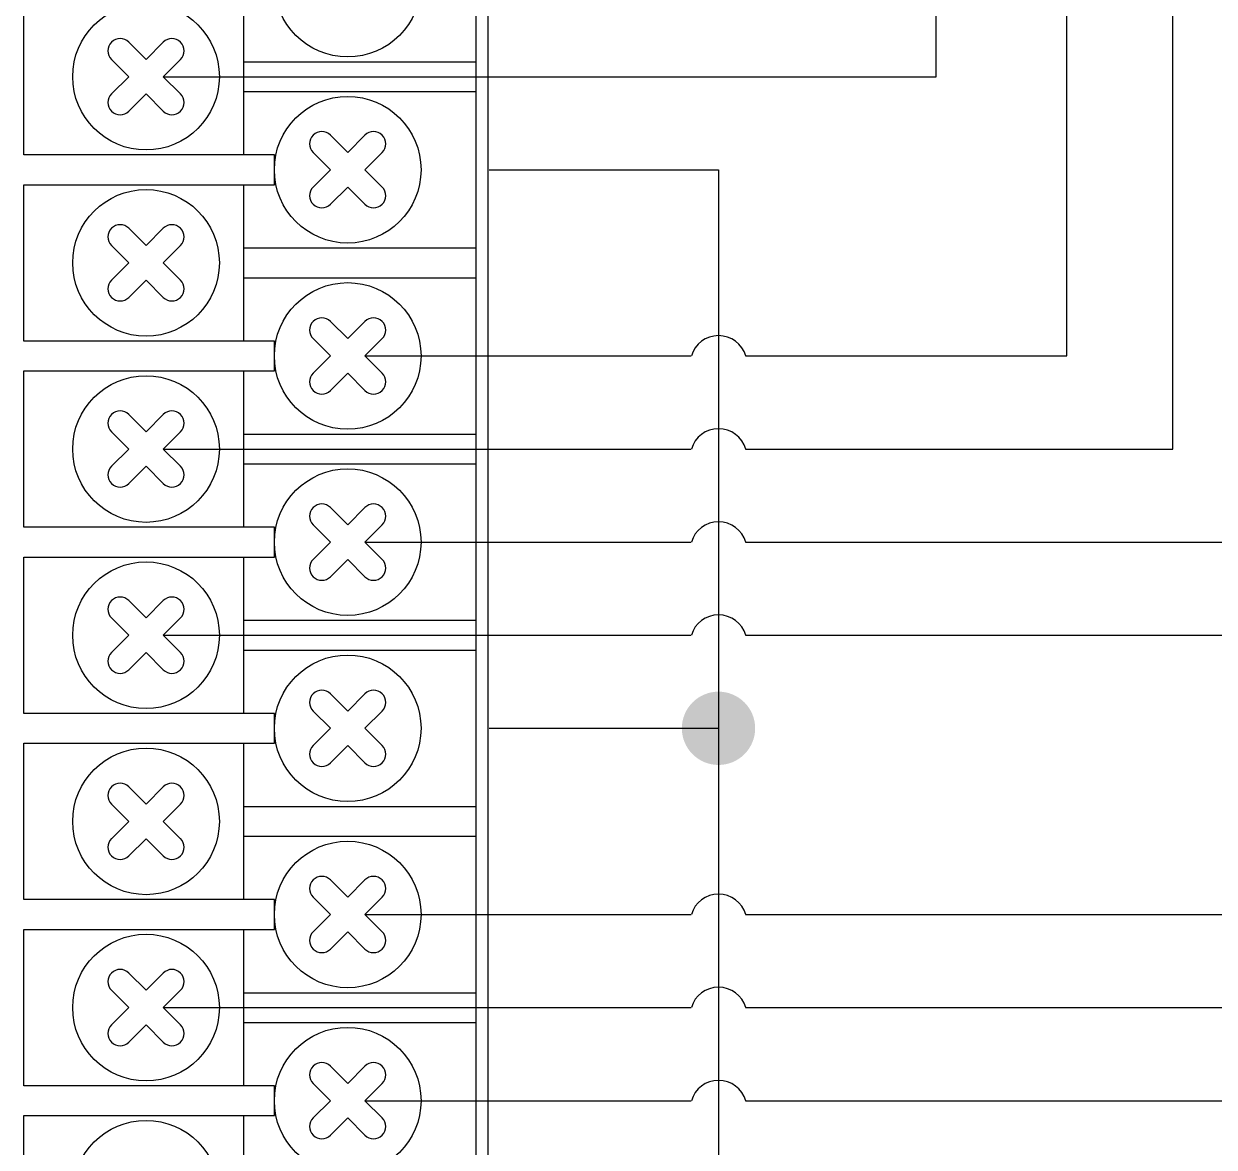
# Model space of a CAD drawing. Extents: x -221 to 865, y 200 to 912.
# Drawn here: x -14.26 to 34.44, y 304.6 to 350.58 of the extents above; entities that cross this region are included whole.
import ezdxf

# ---------------------------------------------------------------- set-up
doc = ezdxf.new("R2010")
doc.units = 0
doc.header["$MEASUREMENT"] = 0
doc.layers.get('0').update_dxf_attribs({"linetype": 'CONTINUOUS'})

msp = doc.modelspace()

# ---------------------------------------------------------------- hatches: boundary and pattern name
at = {"linetype": 'Continuous'}
h = msp.add_hatch(color=256, dxfattribs=at)
h.dxf.hatch_style = 1
h.paths.add_polyline_path([(14.157, 323.249), (14.157, 321.749), (15.657, 321.749, 0.414214)])
h.paths.add_polyline_path([(15.657, 321.749), (14.157, 321.749), (14.157, 320.249, 0.414214)])
h.paths.add_polyline_path([(14.157, 321.749), (14.157, 323.249, 0.414214), (12.657, 321.749, 0.414214), (14.157, 320.249)])

# ---------------------------------------------------------------- linework, layer by layer
at = {"linetype": 'Continuous', "lineweight": 30}
for p, q in [((23.063, 348.419), (23.063, 481.552)), ((28.403, 336.989), (28.403, 462.028)), ((32.741, 333.179), (32.741, 441.96)), ((-8.557, 348.419), (23.063, 348.419)), ((4.774, 344.609), (14.157, 344.609)), ((14.157, 344.609), (14.157, 298.889)), ((-0.307, 336.989), (13.045, 336.989)), ((15.268, 336.989), (28.403, 336.989)), ((-8.557, 333.179), (13.045, 333.179)), ((15.268, 333.179), (32.741, 333.179)), ((-0.307, 329.369), (13.045, 329.369)), ((15.268, 329.369), (38.304, 329.369)), ((-8.557, 325.559), (13.045, 325.559)), ((15.268, 325.559), (43.872, 325.559)), ((4.774, 321.749), (14.157, 321.749)), ((-0.307, 314.129), (13.045, 314.129)), ((15.268, 314.129), (49.595, 314.129)), ((-8.557, 310.319), (13.045, 310.319)), ((15.268, 310.319), (55.198, 310.319)), ((-0.307, 306.509), (13.045, 306.509)), ((15.268, 306.509), (60.748, 306.509))]:
    msp.add_line(p, q, dxfattribs=at)
at = {"color": 7, "linetype": 'Continuous'}
for p, q in [((4.736, 287.244), (4.736, 472.244)), ((4.736, 289.744), (4.736, 472.244)), ((4.236, 292.079), (4.236, 461.909)), ((-14.264, 345.219), (-14.264, 351.619)), ((-5.264, 345.219), (-5.264, 351.619)), ((-10.679, 349.834), (-10.679, 349.834)), ((-9.264, 349.127), (-9.971, 349.834)), ((-9.264, 349.127), (-8.557, 349.834)), ((-7.85, 349.834), (-7.85, 349.834)), ((-9.971, 348.419), (-10.679, 349.127)), ((-8.557, 348.419), (-7.85, 349.127)), ((-5.264, 349.029), (4.236, 349.029)), ((-10.679, 347.712), (-9.971, 348.419)), ((-7.85, 347.712), (-8.557, 348.419)), ((-5.264, 347.809), (4.236, 347.809)), ((-9.971, 347.005), (-9.264, 347.712)), ((-8.557, 347.005), (-9.264, 347.712)), ((-10.679, 347.005), (-10.679, 347.005)), ((-7.85, 347.005), (-7.85, 347.005)), ((-2.429, 346.024), (-2.429, 346.024)), ((-1.014, 345.317), (-1.721, 346.024)), ((-1.014, 345.317), (-0.307, 346.024)), ((0.4, 346.024), (0.4, 346.024)), ((-1.721, 344.609), (-2.429, 345.317)), ((-0.307, 344.609), (0.4, 345.317)), ((-4.014, 345.219), (-14.264, 345.219)), ((-4.014, 343.999), (-4.014, 345.219)), ((-2.429, 343.902), (-1.721, 344.609)), ((0.4, 343.902), (-0.307, 344.609)), ((-14.264, 337.599), (-14.264, 343.999)), ((-14.264, 343.999), (-4.014, 343.999)), ((-5.264, 337.599), (-5.264, 343.999)), ((-1.721, 343.195), (-1.014, 343.902)), ((-0.307, 343.195), (-1.014, 343.902)), ((-2.429, 343.195), (-2.429, 343.195)), ((0.4, 343.195), (0.4, 343.195)), ((-10.679, 342.214), (-10.679, 342.214)), ((-9.264, 341.507), (-9.971, 342.214)), ((-9.264, 341.507), (-8.557, 342.214)), ((-7.85, 342.214), (-7.85, 342.214)), ((-9.971, 340.799), (-10.679, 341.507)), ((-8.557, 340.799), (-7.85, 341.507)), ((-5.264, 341.409), (4.236, 341.409)), ((-10.679, 340.092), (-9.971, 340.799)), ((-7.85, 340.092), (-8.557, 340.799)), ((-9.971, 339.385), (-9.264, 340.092)), ((-8.557, 339.385), (-9.264, 340.092)), ((-5.264, 340.189), (4.236, 340.189)), ((-10.679, 339.385), (-10.679, 339.385)), ((-7.85, 339.385), (-7.85, 339.385)), ((-2.429, 338.404), (-2.429, 338.404)), ((-1.014, 337.697), (-1.721, 338.404)), ((-1.014, 337.697), (-0.307, 338.404)), ((0.4, 338.404), (0.4, 338.404)), ((-4.014, 337.599), (-14.264, 337.599)), ((-4.014, 336.379), (-4.014, 337.599)), ((-1.721, 336.989), (-2.429, 337.697)), ((-0.307, 336.989), (0.4, 337.697)), ((-2.429, 336.282), (-1.721, 336.989)), ((0.4, 336.282), (-0.307, 336.989)), ((-14.264, 329.979), (-14.264, 336.379)), ((-14.264, 336.379), (-4.014, 336.379)), ((-5.264, 329.979), (-5.264, 336.379)), ((-1.721, 335.575), (-1.014, 336.282)), ((-0.307, 335.575), (-1.014, 336.282)), ((-2.429, 335.575), (-2.429, 335.575)), ((0.4, 335.575), (0.4, 335.575)), ((-10.679, 334.594), (-10.679, 334.594)), ((-9.264, 333.887), (-9.971, 334.594)), ((-9.264, 333.887), (-8.557, 334.594)), ((-7.85, 334.594), (-7.85, 334.594)), ((-9.971, 333.179), (-10.679, 333.887)), ((-8.557, 333.179), (-7.85, 333.887)), ((-5.264, 333.789), (4.236, 333.789)), ((-10.679, 332.472), (-9.971, 333.179)), ((-7.85, 332.472), (-8.557, 333.179)), ((-9.971, 331.765), (-9.264, 332.472)), ((-8.557, 331.765), (-9.264, 332.472)), ((-5.264, 332.569), (4.236, 332.569)), ((-10.679, 331.765), (-10.679, 331.765)), ((-7.85, 331.765), (-7.85, 331.765)), ((-2.429, 330.784), (-2.429, 330.784)), ((-1.014, 330.077), (-1.721, 330.784)), ((-1.014, 330.077), (-0.307, 330.784)), ((0.4, 330.784), (0.4, 330.784)), ((-4.014, 329.979), (-14.264, 329.979)), ((-4.014, 328.759), (-4.014, 329.979)), ((-1.721, 329.369), (-2.429, 330.077)), ((-0.307, 329.369), (0.4, 330.077)), ((-2.429, 328.662), (-1.721, 329.369)), ((0.4, 328.662), (-0.307, 329.369)), ((-14.264, 322.359), (-14.264, 328.759)), ((-14.264, 328.759), (-4.014, 328.759)), ((-5.264, 322.359), (-5.264, 328.759)), ((-1.721, 327.955), (-1.014, 328.662)), ((-0.307, 327.955), (-1.014, 328.662)), ((-2.429, 327.955), (-2.429, 327.955)), ((0.4, 327.955), (0.4, 327.955)), ((-10.679, 326.974), (-10.679, 326.974)), ((-9.264, 326.267), (-9.971, 326.974)), ((-9.264, 326.267), (-8.557, 326.974)), ((-7.85, 326.974), (-7.85, 326.974)), ((-9.971, 325.559), (-10.679, 326.267)), ((-8.557, 325.559), (-7.85, 326.267)), ((-5.264, 326.169), (4.236, 326.169)), ((-10.679, 324.852), (-9.971, 325.559)), ((-7.85, 324.852), (-8.557, 325.559)), ((-9.971, 324.145), (-9.264, 324.852)), ((-8.557, 324.145), (-9.264, 324.852)), ((-5.264, 324.949), (4.236, 324.949)), ((-10.679, 324.145), (-10.679, 324.145)), ((-7.85, 324.145), (-7.85, 324.145)), ((-2.429, 323.164), (-2.429, 323.164)), ((-1.014, 322.457), (-1.721, 323.164)), ((-1.014, 322.457), (-0.307, 323.164)), ((0.4, 323.164), (0.4, 323.164)), ((-1.721, 321.749), (-2.429, 322.457)), ((-0.307, 321.749), (0.4, 322.457)), ((-4.014, 322.359), (-14.264, 322.359)), ((-4.014, 321.139), (-4.014, 322.359)), ((-2.429, 321.042), (-1.721, 321.749)), ((0.4, 321.042), (-0.307, 321.749)), ((-14.264, 314.739), (-14.264, 321.139)), ((-14.264, 321.139), (-4.014, 321.139)), ((-5.264, 314.739), (-5.264, 321.139)), ((-1.721, 320.335), (-1.014, 321.042)), ((-0.307, 320.335), (-1.014, 321.042)), ((-2.429, 320.335), (-2.429, 320.335)), ((0.4, 320.335), (0.4, 320.335)), ((-10.679, 319.354), (-10.679, 319.354)), ((-9.264, 318.647), (-9.971, 319.354)), ((-9.264, 318.647), (-8.557, 319.354)), ((-7.85, 319.354), (-7.85, 319.354)), ((-9.971, 317.939), (-10.679, 318.647)), ((-8.557, 317.939), (-7.85, 318.647)), ((-5.264, 318.549), (4.236, 318.549)), ((-10.679, 317.232), (-9.971, 317.939)), ((-7.85, 317.232), (-8.557, 317.939)), ((-9.971, 316.525), (-9.264, 317.232)), ((-8.557, 316.525), (-9.264, 317.232)), ((-5.264, 317.329), (4.236, 317.329)), ((-10.679, 316.525), (-10.679, 316.525)), ((-7.85, 316.525), (-7.85, 316.525)), ((-2.429, 315.544), (-2.429, 315.544)), ((-1.014, 314.837), (-1.721, 315.544)), ((-1.014, 314.837), (-0.307, 315.544)), ((0.4, 315.544), (0.4, 315.544)), ((-4.014, 314.739), (-14.264, 314.739)), ((-4.014, 313.519), (-4.014, 314.739)), ((-1.721, 314.129), (-2.429, 314.837)), ((-0.307, 314.129), (0.4, 314.837)), ((-2.429, 313.422), (-1.721, 314.129)), ((0.4, 313.422), (-0.307, 314.129)), ((-14.264, 307.119), (-14.264, 313.519)), ((-14.264, 313.519), (-4.014, 313.519)), ((-5.264, 307.119), (-5.264, 313.519)), ((-1.721, 312.715), (-1.014, 313.422)), ((-0.307, 312.715), (-1.014, 313.422)), ((-2.429, 312.715), (-2.429, 312.715)), ((0.4, 312.715), (0.4, 312.715)), ((-10.679, 311.734), (-10.679, 311.734)), ((-9.264, 311.027), (-9.971, 311.734)), ((-9.264, 311.027), (-8.557, 311.734)), ((-7.85, 311.734), (-7.85, 311.734)), ((-9.971, 310.319), (-10.679, 311.027)), ((-8.557, 310.319), (-7.85, 311.027)), ((-5.264, 310.929), (4.236, 310.929)), ((-10.679, 309.612), (-9.971, 310.319)), ((-7.85, 309.612), (-8.557, 310.319)), ((-9.971, 308.905), (-9.264, 309.612)), ((-8.557, 308.905), (-9.264, 309.612)), ((-5.264, 309.709), (4.236, 309.709)), ((-10.679, 308.905), (-10.679, 308.905)), ((-7.85, 308.905), (-7.85, 308.905)), ((-2.429, 307.924), (-2.429, 307.924)), ((-1.014, 307.217), (-1.721, 307.924)), ((-1.014, 307.217), (-0.307, 307.924)), ((0.4, 307.924), (0.4, 307.924)), ((-4.014, 307.119), (-14.264, 307.119)), ((-4.014, 305.899), (-4.014, 307.119)), ((-1.721, 306.509), (-2.429, 307.217)), ((-0.307, 306.509), (0.4, 307.217)), ((-2.429, 305.802), (-1.721, 306.509)), ((0.4, 305.802), (-0.307, 306.509)), ((-14.264, 299.499), (-14.264, 305.899)), ((-14.264, 305.899), (-4.014, 305.899)), ((-5.264, 299.499), (-5.264, 305.899)), ((-1.721, 305.095), (-1.014, 305.802)), ((-0.307, 305.095), (-1.014, 305.802)), ((-2.429, 305.095), (-2.429, 305.095)), ((0.4, 305.095), (0.4, 305.095))]:
    msp.add_line(p, q, dxfattribs=at)
for centre in [(-1.014, 352.229), (-9.264, 348.419), (-1.014, 344.609), (-9.264, 340.799), (-1.014, 336.989), (-9.264, 333.179), (-1.014, 329.369), (-9.264, 325.559), (-1.014, 321.749), (-9.264, 317.939), (-1.014, 314.129), (-9.264, 310.319), (-1.014, 306.509), (-9.264, 302.699)]:
    msp.add_circle(centre, 3, dxfattribs=at)
for centre, start, end in [((-10.325, 349.48), 135, 225), ((-10.325, 349.48), 45, 135), ((-8.204, 349.48), 45, 135), ((-8.204, 349.48), 315, 45), ((-10.325, 347.359), 135, 225), ((-8.204, 347.359), 315, 45), ((-10.325, 347.359), 225, 315), ((-8.204, 347.359), 225, 315), ((-2.075, 345.67), 135, 225), ((-2.075, 345.67), 45, 135), ((0.046, 345.67), 45, 135), ((0.046, 345.67), 315, 45), ((-2.075, 343.549), 135, 225), ((0.046, 343.549), 315, 45), ((-2.075, 343.549), 225, 315), ((0.046, 343.549), 225, 315), ((-10.325, 341.86), 135, 224.9997), ((-10.325, 341.86), 45, 135), ((-8.204, 341.86), 45, 135), ((-8.204, 341.86), 315.0003, 45), ((-10.325, 339.739), 135, 225), ((-8.204, 339.739), 315, 45), ((-10.325, 339.739), 225, 315), ((-8.204, 339.739), 225, 315), ((-2.075, 338.05), 45, 135), ((0.046, 338.05), 45, 135), ((-2.075, 338.05), 135, 225), ((0.046, 338.05), 315, 45), ((-2.075, 335.929), 135, 225), ((0.046, 335.929), 315, 45), ((-2.075, 335.929), 225, 315), ((0.046, 335.929), 225, 315), ((-10.325, 334.24), 135, 225), ((-10.325, 334.24), 45, 135), ((-8.204, 334.24), 45, 135), ((-8.204, 334.24), 315, 45), ((-10.325, 332.119), 135, 225), ((-8.204, 332.119), 315, 45), ((-10.325, 332.119), 225, 315), ((-8.204, 332.119), 225, 315), ((-2.075, 330.43), 135, 225), ((-2.075, 330.43), 45, 135), ((0.046, 330.43), 45, 135), ((0.046, 330.43), 315, 45), ((-2.075, 328.309), 135, 225), ((0.046, 328.309), 315, 45), ((-2.075, 328.309), 225, 315), ((0.046, 328.309), 225, 315), ((-10.325, 326.62), 135, 225), ((-10.325, 326.62), 45, 135), ((-8.204, 326.62), 45, 135), ((-8.204, 326.62), 315, 45), ((-10.325, 324.499), 135, 225), ((-8.204, 324.499), 315, 45), ((-10.325, 324.499), 225, 315), ((-8.204, 324.499), 225, 315), ((-2.075, 322.81), 135, 225), ((-2.075, 322.81), 45, 135), ((0.046, 322.81), 45, 135), ((0.046, 322.81), 315, 45), ((-2.075, 320.689), 135, 225), ((0.046, 320.689), 315, 45), ((-2.075, 320.689), 225, 315), ((0.046, 320.689), 225, 315), ((-10.325, 319), 45, 135), ((-8.204, 319), 45, 135), ((-10.325, 319), 135, 225), ((-8.204, 319), 315, 45), ((-10.325, 316.879), 135, 225), ((-8.204, 316.879), 315, 45), ((-10.325, 316.879), 225, 315), ((-8.204, 316.879), 225, 315), ((-2.075, 315.19), 45, 135), ((0.046, 315.19), 45, 135), ((-2.075, 315.19), 135, 225), ((0.046, 315.19), 315, 45), ((-2.075, 313.069), 135, 225), ((0.046, 313.069), 315, 45), ((-2.075, 313.069), 225, 315), ((0.046, 313.069), 225, 315), ((-10.325, 311.38), 135, 225), ((-10.325, 311.38), 45, 135), ((-8.204, 311.38), 45, 135), ((-8.204, 311.38), 315, 45), ((-10.325, 309.259), 135, 225), ((-8.204, 309.259), 315, 45), ((-10.325, 309.259), 225, 315), ((-8.204, 309.259), 225, 315), ((-2.075, 307.57), 135, 225), ((-2.075, 307.57), 45, 135), ((0.046, 307.57), 45, 135), ((0.046, 307.57), 315, 45), ((-2.075, 305.449), 135, 225), ((0.046, 305.449), 315, 45), ((-2.075, 305.449), 225, 315), ((0.046, 305.449), 225, 315)]:
    msp.add_arc(centre, 0.5, start, end, dxfattribs=at)
at = {"linetype": 'Continuous', "lineweight": 30}
for centre in [(14.157, 336.661), (14.157, 332.851), (14.157, 329.041), (14.157, 325.231), (14.157, 313.801), (14.157, 309.991), (14.157, 306.181)]:
    msp.add_arc(centre, 1.159, 16.4432, 163.5568, dxfattribs=at)

doc.saveas('drawing.dxf')
